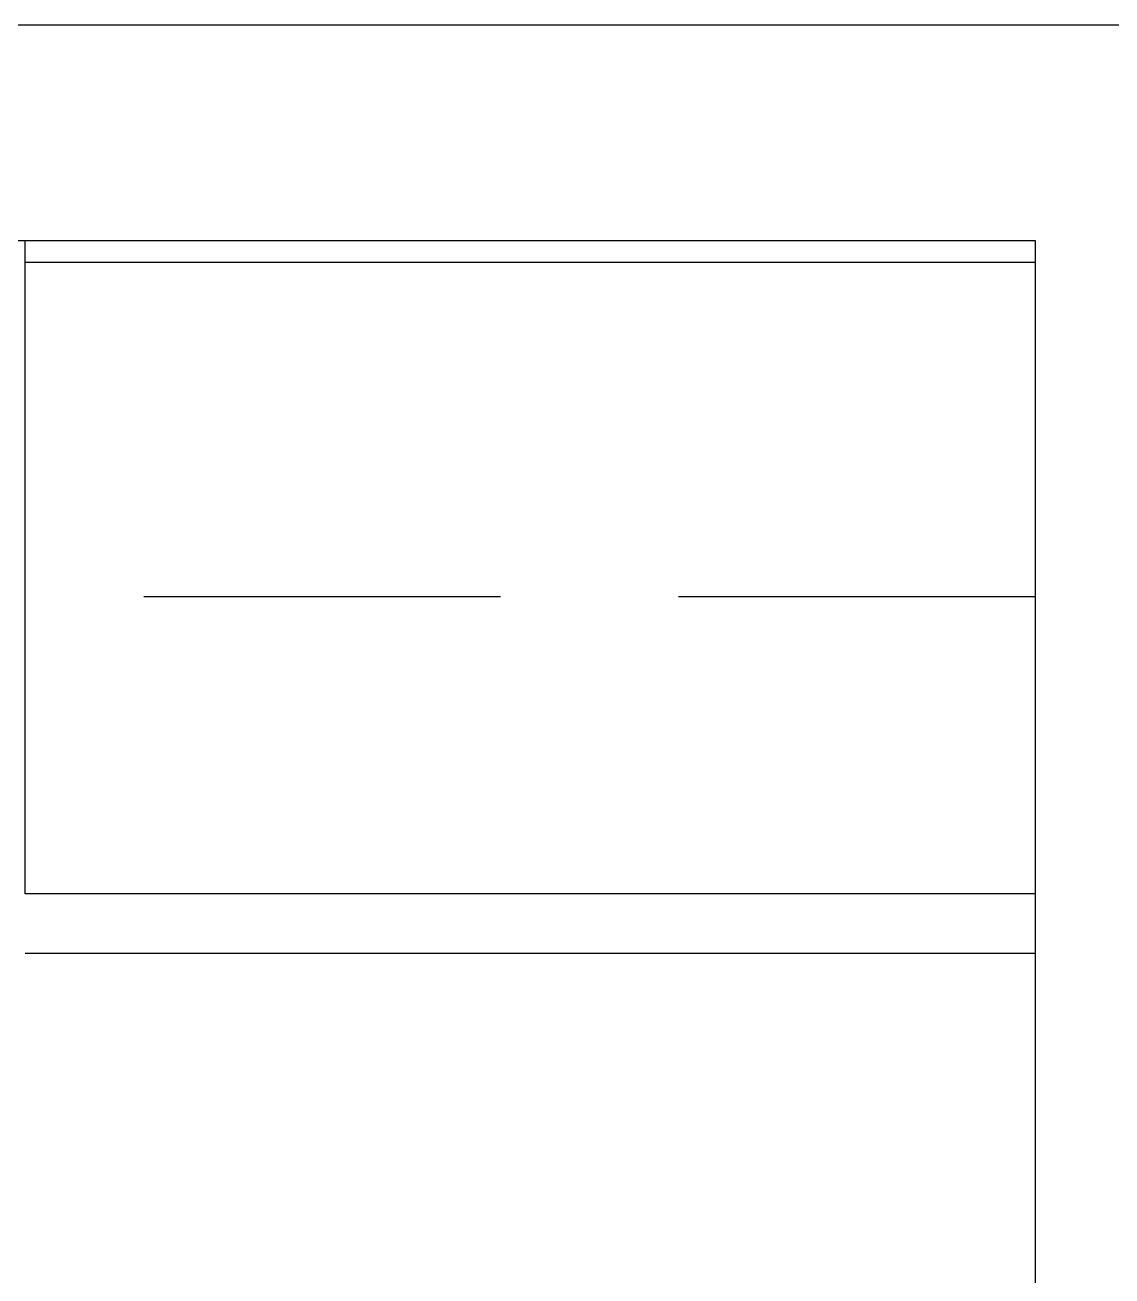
# Model space of a CAD drawing. Extents: x 338 to 7662, y 1527 to 4803.
# Drawn here: x 3779.75 to 3816.34, y 3124.38 to 3166.5 of the extents above; entities that cross this region are included whole.
import ezdxf

# ---------------------------------------------------------------- set-up
doc = ezdxf.new("R2010")
doc.units = 0
doc.header["$LTSCALE"] = 96
doc.header["$MEASUREMENT"] = 0
doc.linetypes.add('HIDDEN2', pattern=[0.1875, 0.125, -0.0625])
for name, color, linetype in [('A-FLOR-CASE', 3, 'CONTINUOUS'), ('A-FLOR-CASE-UPPR', 3, 'HIDDEN2'), ('A-FLOR-PFIX', 2, 'CONTINUOUS'), ('A-WALL-FULL', 6, 'CONTINUOUS')]:
    doc.layers.add(name, color=color, linetype=linetype)

msp = doc.modelspace()

# ---------------------------------------------------------------- linework, layer by layer
at = {"layer": 'A-FLOR-CASE'}
for p, q in [((3813.75, 3158.5), (3779.75, 3158.5)), ((3813.75, 3137.25), (3779.75, 3137.25)), ((3779.75, 3135.25), (3813.75, 3135.25))]:
    msp.add_line(p, q, dxfattribs=at)
at = {"layer": 'A-FLOR-CASE-UPPR'}
msp.add_line((3813.75, 3147.25), (3779.75, 3147.25), dxfattribs=at)
at = {"layer": 'A-FLOR-PFIX'}
for p in [(3779.75, 3137.25), (3779.75, 3147.25)]:
    msp.add_line(p, (3779.75, 3159.25), dxfattribs=at)
at = {"layer": 'A-WALL-FULL'}
for p, q in [((3818.625, 3166.5), (3755.5, 3166.5)), ((3755.5, 3159.25), (3813.75, 3159.25)), ((3813.75, 3159.25), (3813.75, 3087.25))]:
    msp.add_line(p, q, dxfattribs=at)

doc.saveas('drawing.dxf')
